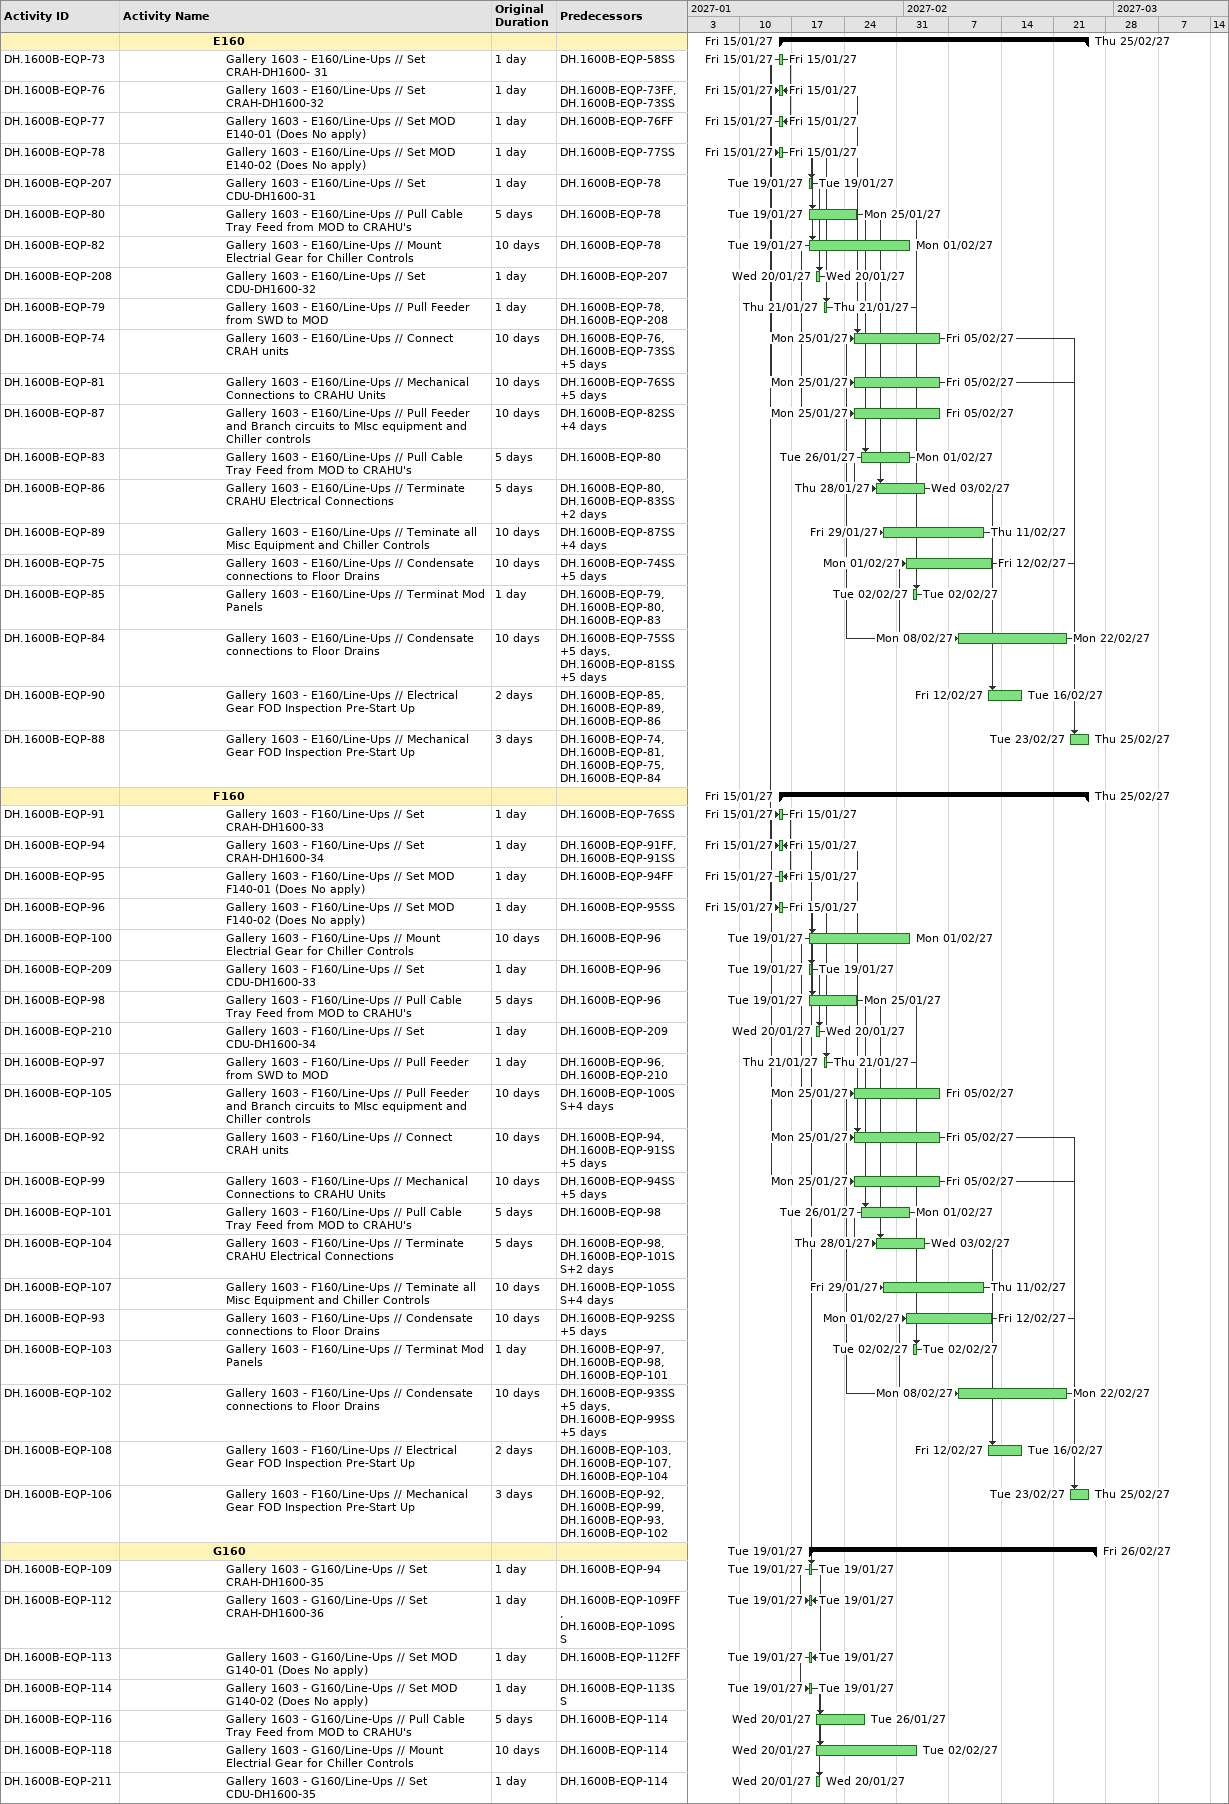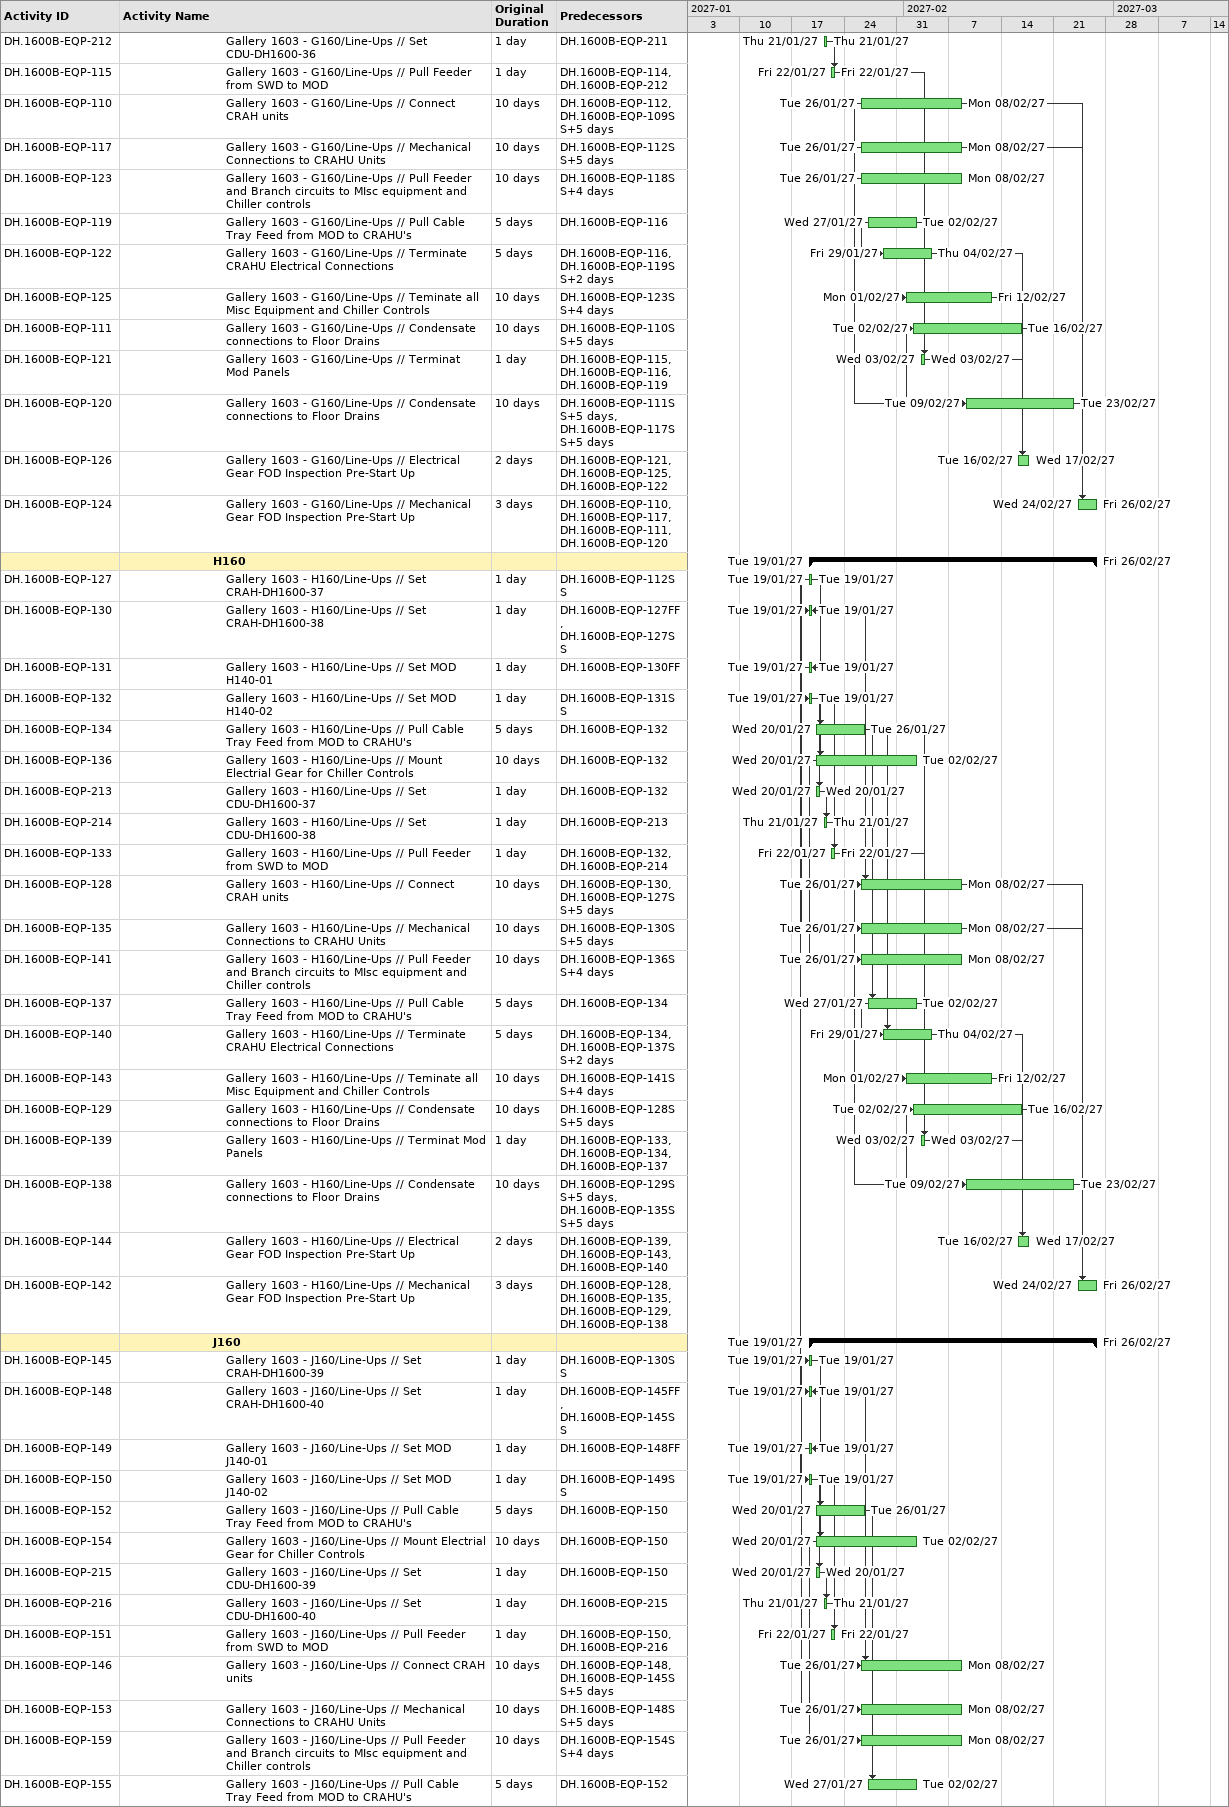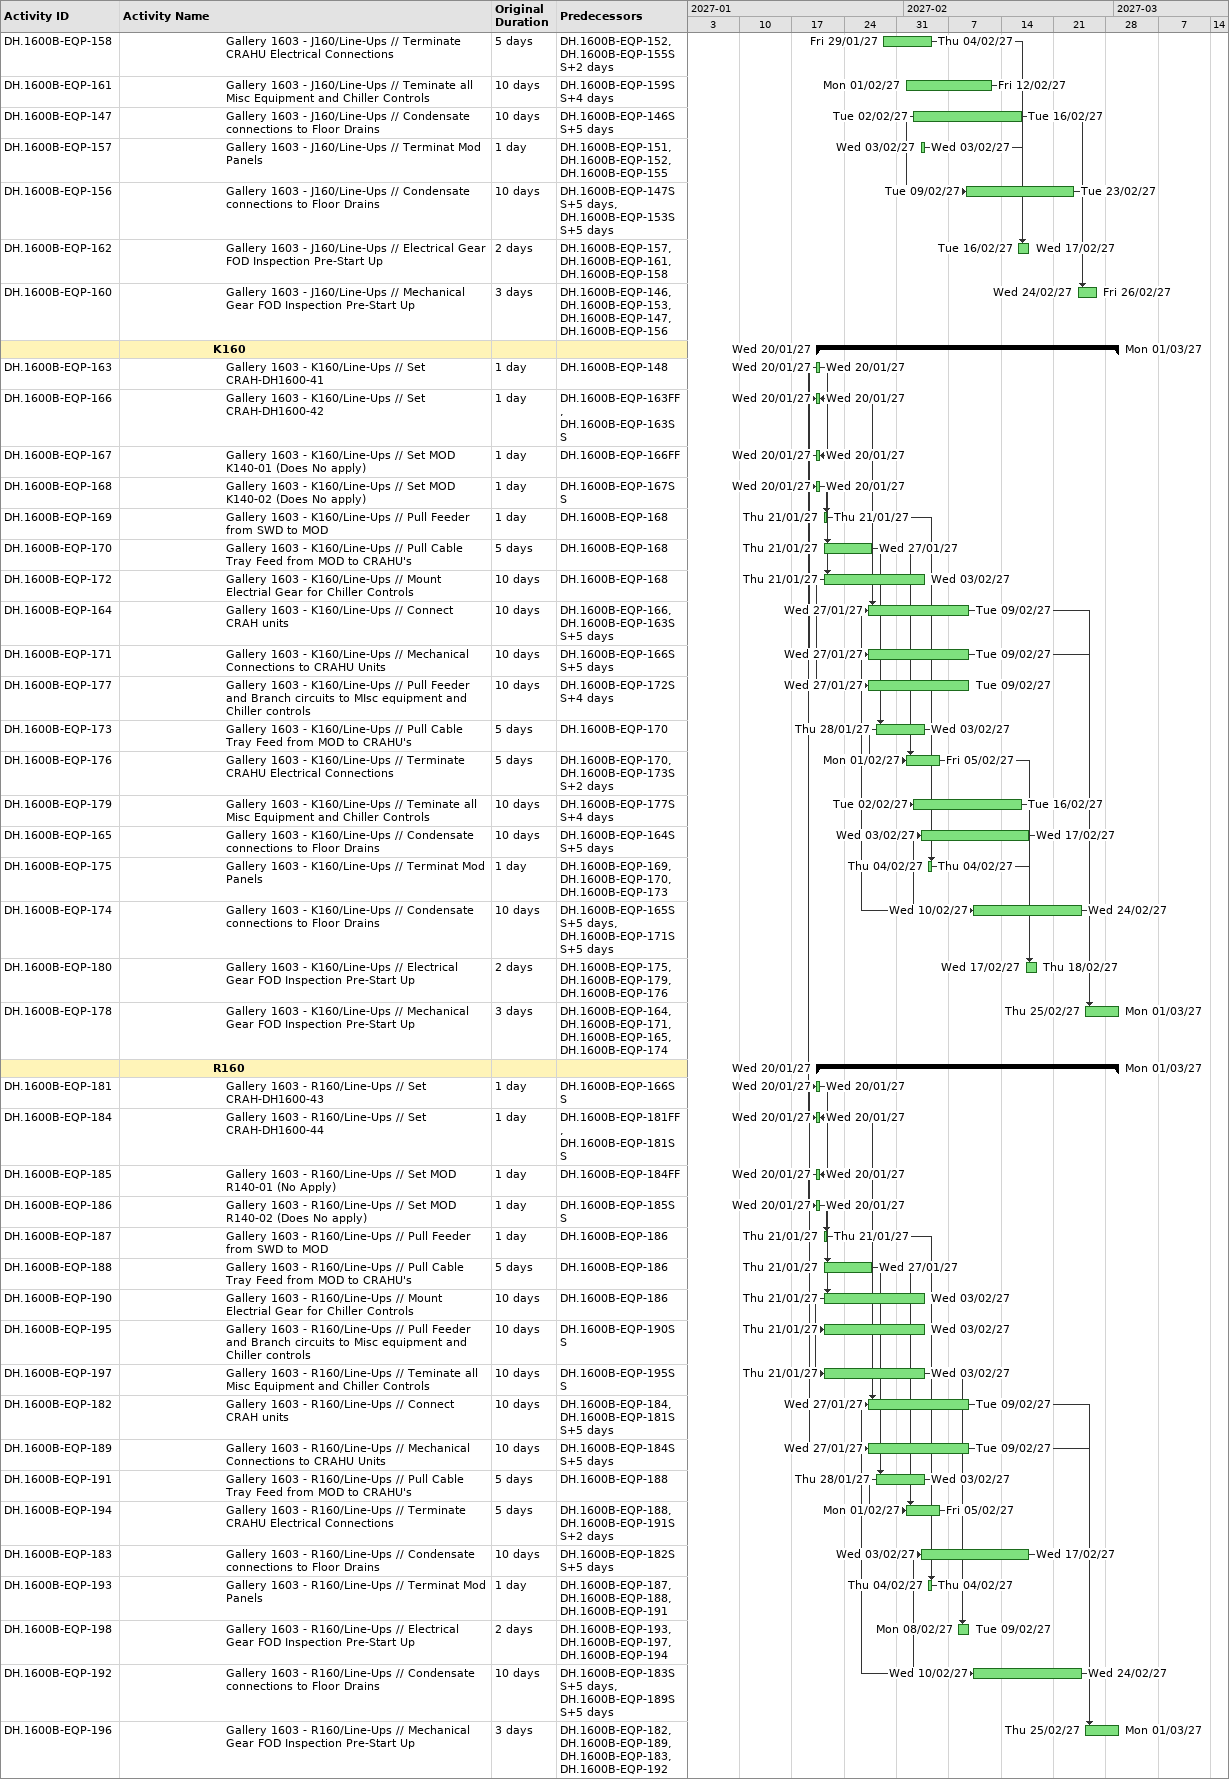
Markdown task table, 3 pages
| ID | Level | Task | Original duration | Start | Finish | Predecessors |
|---|---|---|---|---|---|---|
|  | 8 | **E160** |  | 2027-01-15 | 2027-02-25 |  |
| DH.1600B-EQP-73 | 9 | Gallery 1603 - E160/Line-Ups // Set CRAH-DH1600- 31 | 1d | 2027-01-15 | 2027-01-15 | DH.1600B-EQP-58SS |
| DH.1600B-EQP-76 | 9 | Gallery 1603 - E160/Line-Ups // Set CRAH-DH1600-32 | 1d | 2027-01-15 | 2027-01-15 | DH.1600B-EQP-73FF, DH.1600B-EQP-73SS |
| DH.1600B-EQP-77 | 9 | Gallery 1603 - E160/Line-Ups // Set MOD E140-01 (Does No apply) | 1d | 2027-01-15 | 2027-01-15 | DH.1600B-EQP-76FF |
| DH.1600B-EQP-78 | 9 | Gallery 1603 - E160/Line-Ups // Set MOD E140-02 (Does No apply) | 1d | 2027-01-15 | 2027-01-15 | DH.1600B-EQP-77SS |
| DH.1600B-EQP-207 | 9 | Gallery 1603 - E160/Line-Ups // Set CDU-DH1600-31 | 1d | 2027-01-19 | 2027-01-19 | DH.1600B-EQP-78 |
| DH.1600B-EQP-80 | 9 | Gallery 1603 - E160/Line-Ups // Pull Cable Tray Feed from MOD to CRAHU's | 5d | 2027-01-19 | 2027-01-25 | DH.1600B-EQP-78 |
| DH.1600B-EQP-82 | 9 | Gallery 1603 - E160/Line-Ups // Mount Electrial Gear for Chiller Controls | 10d | 2027-01-19 | 2027-02-01 | DH.1600B-EQP-78 |
| DH.1600B-EQP-208 | 9 | Gallery 1603 - E160/Line-Ups // Set CDU-DH1600-32 | 1d | 2027-01-20 | 2027-01-20 | DH.1600B-EQP-207 |
| DH.1600B-EQP-79 | 9 | Gallery 1603 - E160/Line-Ups // Pull Feeder from SWD to MOD | 1d | 2027-01-21 | 2027-01-21 | DH.1600B-EQP-78, DH.1600B-EQP-208 |
| DH.1600B-EQP-74 | 9 | Gallery 1603 - E160/Line-Ups // Connect CRAH units | 10d | 2027-01-25 | 2027-02-05 | DH.1600B-EQP-76, DH.1600B-EQP-73SS+5d |
| DH.1600B-EQP-81 | 9 | Gallery 1603 - E160/Line-Ups // Mechanical Connections to CRAHU Units | 10d | 2027-01-25 | 2027-02-05 | DH.1600B-EQP-76SS+5d |
| DH.1600B-EQP-87 | 9 | Gallery 1603 - E160/Line-Ups // Pull Feeder and Branch circuits to MIsc equipment and Chiller controls | 10d | 2027-01-25 | 2027-02-05 | DH.1600B-EQP-82SS+4d |
| DH.1600B-EQP-83 | 9 | Gallery 1603 - E160/Line-Ups // Pull Cable Tray Feed from MOD to CRAHU's | 5d | 2027-01-26 | 2027-02-01 | DH.1600B-EQP-80 |
| DH.1600B-EQP-86 | 9 | Gallery 1603 - E160/Line-Ups // Terminate CRAHU Electrical Connections | 5d | 2027-01-28 | 2027-02-03 | DH.1600B-EQP-80, DH.1600B-EQP-83SS+2d |
| DH.1600B-EQP-89 | 9 | Gallery 1603 - E160/Line-Ups // Teminate all Misc Equipment and Chiller Controls | 10d | 2027-01-29 | 2027-02-11 | DH.1600B-EQP-87SS+4d |
| DH.1600B-EQP-75 | 9 | Gallery 1603 - E160/Line-Ups // Condensate connections to Floor Drains | 10d | 2027-02-01 | 2027-02-12 | DH.1600B-EQP-74SS+5d |
| DH.1600B-EQP-85 | 9 | Gallery 1603 - E160/Line-Ups // Terminat Mod Panels | 1d | 2027-02-02 | 2027-02-02 | DH.1600B-EQP-79, DH.1600B-EQP-80, DH.1600B-EQP-83 |
| DH.1600B-EQP-84 | 9 | Gallery 1603 - E160/Line-Ups // Condensate connections to Floor Drains | 10d | 2027-02-08 | 2027-02-22 | DH.1600B-EQP-75SS+5d, DH.1600B-EQP-81SS+5d |
| DH.1600B-EQP-90 | 9 | Gallery 1603 - E160/Line-Ups // Electrical Gear FOD Inspection Pre-Start Up | 2d | 2027-02-12 | 2027-02-16 | DH.1600B-EQP-85, DH.1600B-EQP-89, DH.1600B-EQP-86 |
| DH.1600B-EQP-88 | 9 | Gallery 1603 - E160/Line-Ups // Mechanical Gear FOD Inspection Pre-Start Up | 3d | 2027-02-23 | 2027-02-25 | DH.1600B-EQP-74, DH.1600B-EQP-81, DH.1600B-EQP-75, DH.1600B-EQP-84 |
|  | 8 | **F160** |  | 2027-01-15 | 2027-02-25 |  |
| DH.1600B-EQP-91 | 9 | Gallery 1603 - F160/Line-Ups // Set CRAH-DH1600-33 | 1d | 2027-01-15 | 2027-01-15 | DH.1600B-EQP-76SS |
| DH.1600B-EQP-94 | 9 | Gallery 1603 - F160/Line-Ups // Set CRAH-DH1600-34 | 1d | 2027-01-15 | 2027-01-15 | DH.1600B-EQP-91FF, DH.1600B-EQP-91SS |
| DH.1600B-EQP-95 | 9 | Gallery 1603 - F160/Line-Ups // Set MOD F140-01 (Does No apply) | 1d | 2027-01-15 | 2027-01-15 | DH.1600B-EQP-94FF |
| DH.1600B-EQP-96 | 9 | Gallery 1603 - F160/Line-Ups // Set MOD F140-02 (Does No apply) | 1d | 2027-01-15 | 2027-01-15 | DH.1600B-EQP-95SS |
| DH.1600B-EQP-100 | 9 | Gallery 1603 - F160/Line-Ups // Mount Electrial Gear for Chiller Controls | 10d | 2027-01-19 | 2027-02-01 | DH.1600B-EQP-96 |
| DH.1600B-EQP-209 | 9 | Gallery 1603 - F160/Line-Ups // Set CDU-DH1600-33 | 1d | 2027-01-19 | 2027-01-19 | DH.1600B-EQP-96 |
| DH.1600B-EQP-98 | 9 | Gallery 1603 - F160/Line-Ups // Pull Cable Tray Feed from MOD to CRAHU's | 5d | 2027-01-19 | 2027-01-25 | DH.1600B-EQP-96 |
| DH.1600B-EQP-210 | 9 | Gallery 1603 - F160/Line-Ups // Set CDU-DH1600-34 | 1d | 2027-01-20 | 2027-01-20 | DH.1600B-EQP-209 |
| DH.1600B-EQP-97 | 9 | Gallery 1603 - F160/Line-Ups // Pull Feeder from SWD to MOD | 1d | 2027-01-21 | 2027-01-21 | DH.1600B-EQP-96, DH.1600B-EQP-210 |
| DH.1600B-EQP-105 | 9 | Gallery 1603 - F160/Line-Ups // Pull Feeder and Branch circuits to MIsc equipment and Chiller controls | 10d | 2027-01-25 | 2027-02-05 | DH.1600B-EQP-100SS+4d |
| DH.1600B-EQP-92 | 9 | Gallery 1603 - F160/Line-Ups // Connect CRAH units | 10d | 2027-01-25 | 2027-02-05 | DH.1600B-EQP-94, DH.1600B-EQP-91SS+5d |
| DH.1600B-EQP-99 | 9 | Gallery 1603 - F160/Line-Ups // Mechanical Connections to CRAHU Units | 10d | 2027-01-25 | 2027-02-05 | DH.1600B-EQP-94SS+5d |
| DH.1600B-EQP-101 | 9 | Gallery 1603 - F160/Line-Ups // Pull Cable Tray Feed from MOD to CRAHU's | 5d | 2027-01-26 | 2027-02-01 | DH.1600B-EQP-98 |
| DH.1600B-EQP-104 | 9 | Gallery 1603 - F160/Line-Ups // Terminate CRAHU Electrical Connections | 5d | 2027-01-28 | 2027-02-03 | DH.1600B-EQP-98, DH.1600B-EQP-101SS+2d |
| DH.1600B-EQP-107 | 9 | Gallery 1603 - F160/Line-Ups // Teminate all Misc Equipment and Chiller Controls | 10d | 2027-01-29 | 2027-02-11 | DH.1600B-EQP-105SS+4d |
| DH.1600B-EQP-93 | 9 | Gallery 1603 - F160/Line-Ups // Condensate connections to Floor Drains | 10d | 2027-02-01 | 2027-02-12 | DH.1600B-EQP-92SS+5d |
| DH.1600B-EQP-103 | 9 | Gallery 1603 - F160/Line-Ups // Terminat Mod Panels | 1d | 2027-02-02 | 2027-02-02 | DH.1600B-EQP-97, DH.1600B-EQP-98, DH.1600B-EQP-101 |
| DH.1600B-EQP-102 | 9 | Gallery 1603 - F160/Line-Ups // Condensate connections to Floor Drains | 10d | 2027-02-08 | 2027-02-22 | DH.1600B-EQP-93SS+5d, DH.1600B-EQP-99SS+5d |
| DH.1600B-EQP-108 | 9 | Gallery 1603 - F160/Line-Ups // Electrical Gear FOD Inspection Pre-Start Up | 2d | 2027-02-12 | 2027-02-16 | DH.1600B-EQP-103, DH.1600B-EQP-107, DH.1600B-EQP-104 |
| DH.1600B-EQP-106 | 9 | Gallery 1603 - F160/Line-Ups // Mechanical Gear FOD Inspection Pre-Start Up | 3d | 2027-02-23 | 2027-02-25 | DH.1600B-EQP-92, DH.1600B-EQP-99, DH.1600B-EQP-93, DH.1600B-EQP-102 |
|  | 8 | **G160** |  | 2027-01-19 | 2027-02-26 |  |
| DH.1600B-EQP-109 | 9 | Gallery 1603 - G160/Line-Ups // Set CRAH-DH1600-35 | 1d | 2027-01-19 | 2027-01-19 | DH.1600B-EQP-94 |
| DH.1600B-EQP-112 | 9 | Gallery 1603 - G160/Line-Ups // Set CRAH-DH1600-36 | 1d | 2027-01-19 | 2027-01-19 | DH.1600B-EQP-109FF, DH.1600B-EQP-109SS |
| DH.1600B-EQP-113 | 9 | Gallery 1603 - G160/Line-Ups // Set MOD G140-01 (Does No apply) | 1d | 2027-01-19 | 2027-01-19 | DH.1600B-EQP-112FF |
| DH.1600B-EQP-114 | 9 | Gallery 1603 - G160/Line-Ups // Set MOD G140-02 (Does No apply) | 1d | 2027-01-19 | 2027-01-19 | DH.1600B-EQP-113SS |
| DH.1600B-EQP-116 | 9 | Gallery 1603 - G160/Line-Ups // Pull Cable Tray Feed from MOD to CRAHU's | 5d | 2027-01-20 | 2027-01-26 | DH.1600B-EQP-114 |
| DH.1600B-EQP-118 | 9 | Gallery 1603 - G160/Line-Ups // Mount Electrial Gear for Chiller Controls | 10d | 2027-01-20 | 2027-02-02 | DH.1600B-EQP-114 |
| DH.1600B-EQP-211 | 9 | Gallery 1603 - G160/Line-Ups // Set CDU-DH1600-35 | 1d | 2027-01-20 | 2027-01-20 | DH.1600B-EQP-114 |
| DH.1600B-EQP-212 | 9 | Gallery 1603 - G160/Line-Ups // Set CDU-DH1600-36 | 1d | 2027-01-21 | 2027-01-21 | DH.1600B-EQP-211 |
| DH.1600B-EQP-115 | 9 | Gallery 1603 - G160/Line-Ups // Pull Feeder from SWD to MOD | 1d | 2027-01-22 | 2027-01-22 | DH.1600B-EQP-114, DH.1600B-EQP-212 |
| DH.1600B-EQP-110 | 9 | Gallery 1603 - G160/Line-Ups // Connect CRAH units | 10d | 2027-01-26 | 2027-02-08 | DH.1600B-EQP-112, DH.1600B-EQP-109SS+5d |
| DH.1600B-EQP-117 | 9 | Gallery 1603 - G160/Line-Ups // Mechanical Connections to CRAHU Units | 10d | 2027-01-26 | 2027-02-08 | DH.1600B-EQP-112SS+5d |
| DH.1600B-EQP-123 | 9 | Gallery 1603 - G160/Line-Ups // Pull Feeder and Branch circuits to MIsc equipment and Chiller controls | 10d | 2027-01-26 | 2027-02-08 | DH.1600B-EQP-118SS+4d |
| DH.1600B-EQP-119 | 9 | Gallery 1603 - G160/Line-Ups // Pull Cable Tray Feed from MOD to CRAHU's | 5d | 2027-01-27 | 2027-02-02 | DH.1600B-EQP-116 |
| DH.1600B-EQP-122 | 9 | Gallery 1603 - G160/Line-Ups // Terminate CRAHU Electrical Connections | 5d | 2027-01-29 | 2027-02-04 | DH.1600B-EQP-116, DH.1600B-EQP-119SS+2d |
| DH.1600B-EQP-125 | 9 | Gallery 1603 - G160/Line-Ups // Teminate all Misc Equipment and Chiller Controls | 10d | 2027-02-01 | 2027-02-12 | DH.1600B-EQP-123SS+4d |
| DH.1600B-EQP-111 | 9 | Gallery 1603 - G160/Line-Ups // Condensate connections to Floor Drains | 10d | 2027-02-02 | 2027-02-16 | DH.1600B-EQP-110SS+5d |
| DH.1600B-EQP-121 | 9 | Gallery 1603 - G160/Line-Ups // Terminat Mod Panels | 1d | 2027-02-03 | 2027-02-03 | DH.1600B-EQP-115, DH.1600B-EQP-116, DH.1600B-EQP-119 |
| DH.1600B-EQP-120 | 9 | Gallery 1603 - G160/Line-Ups // Condensate connections to Floor Drains | 10d | 2027-02-09 | 2027-02-23 | DH.1600B-EQP-111SS+5d, DH.1600B-EQP-117SS+5d |
| DH.1600B-EQP-126 | 9 | Gallery 1603 - G160/Line-Ups // Electrical Gear FOD Inspection Pre-Start Up | 2d | 2027-02-16 | 2027-02-17 | DH.1600B-EQP-121, DH.1600B-EQP-125, DH.1600B-EQP-122 |
| DH.1600B-EQP-124 | 9 | Gallery 1603 - G160/Line-Ups // Mechanical Gear FOD Inspection Pre-Start Up | 3d | 2027-02-24 | 2027-02-26 | DH.1600B-EQP-110, DH.1600B-EQP-117, DH.1600B-EQP-111, DH.1600B-EQP-120 |
|  | 8 | **H160** |  | 2027-01-19 | 2027-02-26 |  |
| DH.1600B-EQP-127 | 9 | Gallery 1603 - H160/Line-Ups // Set CRAH-DH1600-37 | 1d | 2027-01-19 | 2027-01-19 | DH.1600B-EQP-112SS |
| DH.1600B-EQP-130 | 9 | Gallery 1603 - H160/Line-Ups // Set CRAH-DH1600-38 | 1d | 2027-01-19 | 2027-01-19 | DH.1600B-EQP-127FF, DH.1600B-EQP-127SS |
| DH.1600B-EQP-131 | 9 | Gallery 1603 - H160/Line-Ups // Set MOD H140-01 | 1d | 2027-01-19 | 2027-01-19 | DH.1600B-EQP-130FF |
| DH.1600B-EQP-132 | 9 | Gallery 1603 - H160/Line-Ups // Set MOD H140-02 | 1d | 2027-01-19 | 2027-01-19 | DH.1600B-EQP-131SS |
| DH.1600B-EQP-134 | 9 | Gallery 1603 - H160/Line-Ups // Pull Cable Tray Feed from MOD to CRAHU's | 5d | 2027-01-20 | 2027-01-26 | DH.1600B-EQP-132 |
| DH.1600B-EQP-136 | 9 | Gallery 1603 - H160/Line-Ups // Mount Electrial Gear for Chiller Controls | 10d | 2027-01-20 | 2027-02-02 | DH.1600B-EQP-132 |
| DH.1600B-EQP-213 | 9 | Gallery 1603 - H160/Line-Ups // Set CDU-DH1600-37 | 1d | 2027-01-20 | 2027-01-20 | DH.1600B-EQP-132 |
| DH.1600B-EQP-214 | 9 | Gallery 1603 - H160/Line-Ups // Set CDU-DH1600-38 | 1d | 2027-01-21 | 2027-01-21 | DH.1600B-EQP-213 |
| DH.1600B-EQP-133 | 9 | Gallery 1603 - H160/Line-Ups // Pull Feeder from SWD to MOD | 1d | 2027-01-22 | 2027-01-22 | DH.1600B-EQP-132, DH.1600B-EQP-214 |
| DH.1600B-EQP-128 | 9 | Gallery 1603 - H160/Line-Ups // Connect CRAH units | 10d | 2027-01-26 | 2027-02-08 | DH.1600B-EQP-130, DH.1600B-EQP-127SS+5d |
| DH.1600B-EQP-135 | 9 | Gallery 1603 - H160/Line-Ups // Mechanical Connections to CRAHU Units | 10d | 2027-01-26 | 2027-02-08 | DH.1600B-EQP-130SS+5d |
| DH.1600B-EQP-141 | 9 | Gallery 1603 - H160/Line-Ups // Pull Feeder and Branch circuits to MIsc equipment and Chiller controls | 10d | 2027-01-26 | 2027-02-08 | DH.1600B-EQP-136SS+4d |
| DH.1600B-EQP-137 | 9 | Gallery 1603 - H160/Line-Ups // Pull Cable Tray Feed from MOD to CRAHU's | 5d | 2027-01-27 | 2027-02-02 | DH.1600B-EQP-134 |
| DH.1600B-EQP-140 | 9 | Gallery 1603 - H160/Line-Ups // Terminate CRAHU Electrical Connections | 5d | 2027-01-29 | 2027-02-04 | DH.1600B-EQP-134, DH.1600B-EQP-137SS+2d |
| DH.1600B-EQP-143 | 9 | Gallery 1603 - H160/Line-Ups // Teminate all Misc Equipment and Chiller Controls | 10d | 2027-02-01 | 2027-02-12 | DH.1600B-EQP-141SS+4d |
| DH.1600B-EQP-129 | 9 | Gallery 1603 - H160/Line-Ups // Condensate connections to Floor Drains | 10d | 2027-02-02 | 2027-02-16 | DH.1600B-EQP-128SS+5d |
| DH.1600B-EQP-139 | 9 | Gallery 1603 - H160/Line-Ups // Terminat Mod Panels | 1d | 2027-02-03 | 2027-02-03 | DH.1600B-EQP-133, DH.1600B-EQP-134, DH.1600B-EQP-137 |
| DH.1600B-EQP-138 | 9 | Gallery 1603 - H160/Line-Ups // Condensate connections to Floor Drains | 10d | 2027-02-09 | 2027-02-23 | DH.1600B-EQP-129SS+5d, DH.1600B-EQP-135SS+5d |
| DH.1600B-EQP-144 | 9 | Gallery 1603 - H160/Line-Ups // Electrical Gear FOD Inspection Pre-Start Up | 2d | 2027-02-16 | 2027-02-17 | DH.1600B-EQP-139, DH.1600B-EQP-143, DH.1600B-EQP-140 |
| DH.1600B-EQP-142 | 9 | Gallery 1603 - H160/Line-Ups // Mechanical Gear FOD Inspection Pre-Start Up | 3d | 2027-02-24 | 2027-02-26 | DH.1600B-EQP-128, DH.1600B-EQP-135, DH.1600B-EQP-129, DH.1600B-EQP-138 |
|  | 8 | **J160** |  | 2027-01-19 | 2027-02-26 |  |
| DH.1600B-EQP-145 | 9 | Gallery 1603 - J160/Line-Ups // Set CRAH-DH1600-39 | 1d | 2027-01-19 | 2027-01-19 | DH.1600B-EQP-130SS |
| DH.1600B-EQP-148 | 9 | Gallery 1603 - J160/Line-Ups // Set CRAH-DH1600-40 | 1d | 2027-01-19 | 2027-01-19 | DH.1600B-EQP-145FF, DH.1600B-EQP-145SS |
| DH.1600B-EQP-149 | 9 | Gallery 1603 - J160/Line-Ups // Set MOD J140-01 | 1d | 2027-01-19 | 2027-01-19 | DH.1600B-EQP-148FF |
| DH.1600B-EQP-150 | 9 | Gallery 1603 - J160/Line-Ups // Set MOD J140-02 | 1d | 2027-01-19 | 2027-01-19 | DH.1600B-EQP-149SS |
| DH.1600B-EQP-152 | 9 | Gallery 1603 - J160/Line-Ups // Pull Cable Tray Feed from MOD to CRAHU's | 5d | 2027-01-20 | 2027-01-26 | DH.1600B-EQP-150 |
| DH.1600B-EQP-154 | 9 | Gallery 1603 - J160/Line-Ups // Mount Electrial Gear for Chiller Controls | 10d | 2027-01-20 | 2027-02-02 | DH.1600B-EQP-150 |
| DH.1600B-EQP-215 | 9 | Gallery 1603 - J160/Line-Ups // Set CDU-DH1600-39 | 1d | 2027-01-20 | 2027-01-20 | DH.1600B-EQP-150 |
| DH.1600B-EQP-216 | 9 | Gallery 1603 - J160/Line-Ups // Set CDU-DH1600-40 | 1d | 2027-01-21 | 2027-01-21 | DH.1600B-EQP-215 |
| DH.1600B-EQP-151 | 9 | Gallery 1603 - J160/Line-Ups // Pull Feeder from SWD to MOD | 1d | 2027-01-22 | 2027-01-22 | DH.1600B-EQP-150, DH.1600B-EQP-216 |
| DH.1600B-EQP-146 | 9 | Gallery 1603 - J160/Line-Ups // Connect CRAH units | 10d | 2027-01-26 | 2027-02-08 | DH.1600B-EQP-148, DH.1600B-EQP-145SS+5d |
| DH.1600B-EQP-153 | 9 | Gallery 1603 - J160/Line-Ups // Mechanical Connections to CRAHU Units | 10d | 2027-01-26 | 2027-02-08 | DH.1600B-EQP-148SS+5d |
| DH.1600B-EQP-159 | 9 | Gallery 1603 - J160/Line-Ups // Pull Feeder and Branch circuits to MIsc equipment and Chiller controls | 10d | 2027-01-26 | 2027-02-08 | DH.1600B-EQP-154SS+4d |
| DH.1600B-EQP-155 | 9 | Gallery 1603 - J160/Line-Ups // Pull Cable Tray Feed from MOD to CRAHU's | 5d | 2027-01-27 | 2027-02-02 | DH.1600B-EQP-152 |
| DH.1600B-EQP-158 | 9 | Gallery 1603 - J160/Line-Ups // Terminate CRAHU Electrical Connections | 5d | 2027-01-29 | 2027-02-04 | DH.1600B-EQP-152, DH.1600B-EQP-155SS+2d |
| DH.1600B-EQP-161 | 9 | Gallery 1603 - J160/Line-Ups // Teminate all Misc Equipment and Chiller Controls | 10d | 2027-02-01 | 2027-02-12 | DH.1600B-EQP-159SS+4d |
| DH.1600B-EQP-147 | 9 | Gallery 1603 - J160/Line-Ups // Condensate connections to Floor Drains | 10d | 2027-02-02 | 2027-02-16 | DH.1600B-EQP-146SS+5d |
| DH.1600B-EQP-157 | 9 | Gallery 1603 - J160/Line-Ups // Terminat Mod Panels | 1d | 2027-02-03 | 2027-02-03 | DH.1600B-EQP-151, DH.1600B-EQP-152, DH.1600B-EQP-155 |
| DH.1600B-EQP-156 | 9 | Gallery 1603 - J160/Line-Ups // Condensate connections to Floor Drains | 10d | 2027-02-09 | 2027-02-23 | DH.1600B-EQP-147SS+5d, DH.1600B-EQP-153SS+5d |
| DH.1600B-EQP-162 | 9 | Gallery 1603 - J160/Line-Ups // Electrical Gear FOD Inspection Pre-Start Up | 2d | 2027-02-16 | 2027-02-17 | DH.1600B-EQP-157, DH.1600B-EQP-161, DH.1600B-EQP-158 |
| DH.1600B-EQP-160 | 9 | Gallery 1603 - J160/Line-Ups // Mechanical Gear FOD Inspection Pre-Start Up | 3d | 2027-02-24 | 2027-02-26 | DH.1600B-EQP-146, DH.1600B-EQP-153, DH.1600B-EQP-147, DH.1600B-EQP-156 |
|  | 8 | **K160** |  | 2027-01-20 | 2027-03-01 |  |
| DH.1600B-EQP-163 | 9 | Gallery 1603 - K160/Line-Ups // Set CRAH-DH1600-41 | 1d | 2027-01-20 | 2027-01-20 | DH.1600B-EQP-148 |
| DH.1600B-EQP-166 | 9 | Gallery 1603 - K160/Line-Ups // Set CRAH-DH1600-42 | 1d | 2027-01-20 | 2027-01-20 | DH.1600B-EQP-163FF, DH.1600B-EQP-163SS |
| DH.1600B-EQP-167 | 9 | Gallery 1603 - K160/Line-Ups // Set MOD K140-01 (Does No apply) | 1d | 2027-01-20 | 2027-01-20 | DH.1600B-EQP-166FF |
| DH.1600B-EQP-168 | 9 | Gallery 1603 - K160/Line-Ups // Set MOD K140-02 (Does No apply) | 1d | 2027-01-20 | 2027-01-20 | DH.1600B-EQP-167SS |
| DH.1600B-EQP-169 | 9 | Gallery 1603 - K160/Line-Ups // Pull Feeder from SWD to MOD | 1d | 2027-01-21 | 2027-01-21 | DH.1600B-EQP-168 |
| DH.1600B-EQP-170 | 9 | Gallery 1603 - K160/Line-Ups // Pull Cable Tray Feed from MOD to CRAHU's | 5d | 2027-01-21 | 2027-01-27 | DH.1600B-EQP-168 |
| DH.1600B-EQP-172 | 9 | Gallery 1603 - K160/Line-Ups // Mount Electrial Gear for Chiller Controls | 10d | 2027-01-21 | 2027-02-03 | DH.1600B-EQP-168 |
| DH.1600B-EQP-164 | 9 | Gallery 1603 - K160/Line-Ups // Connect CRAH units | 10d | 2027-01-27 | 2027-02-09 | DH.1600B-EQP-166, DH.1600B-EQP-163SS+5d |
| DH.1600B-EQP-171 | 9 | Gallery 1603 - K160/Line-Ups // Mechanical Connections to CRAHU Units | 10d | 2027-01-27 | 2027-02-09 | DH.1600B-EQP-166SS+5d |
| DH.1600B-EQP-177 | 9 | Gallery 1603 - K160/Line-Ups // Pull Feeder and Branch circuits to MIsc equipment and Chiller controls | 10d | 2027-01-27 | 2027-02-09 | DH.1600B-EQP-172SS+4d |
| DH.1600B-EQP-173 | 9 | Gallery 1603 - K160/Line-Ups // Pull Cable Tray Feed from MOD to CRAHU's | 5d | 2027-01-28 | 2027-02-03 | DH.1600B-EQP-170 |
| DH.1600B-EQP-176 | 9 | Gallery 1603 - K160/Line-Ups // Terminate CRAHU Electrical Connections | 5d | 2027-02-01 | 2027-02-05 | DH.1600B-EQP-170, DH.1600B-EQP-173SS+2d |
| DH.1600B-EQP-179 | 9 | Gallery 1603 - K160/Line-Ups // Teminate all Misc Equipment and Chiller Controls | 10d | 2027-02-02 | 2027-02-16 | DH.1600B-EQP-177SS+4d |
| DH.1600B-EQP-165 | 9 | Gallery 1603 - K160/Line-Ups // Condensate connections to Floor Drains | 10d | 2027-02-03 | 2027-02-17 | DH.1600B-EQP-164SS+5d |
| DH.1600B-EQP-175 | 9 | Gallery 1603 - K160/Line-Ups // Terminat Mod Panels | 1d | 2027-02-04 | 2027-02-04 | DH.1600B-EQP-169, DH.1600B-EQP-170, DH.1600B-EQP-173 |
| DH.1600B-EQP-174 | 9 | Gallery 1603 - K160/Line-Ups // Condensate connections to Floor Drains | 10d | 2027-02-10 | 2027-02-24 | DH.1600B-EQP-165SS+5d, DH.1600B-EQP-171SS+5d |
| DH.1600B-EQP-180 | 9 | Gallery 1603 - K160/Line-Ups // Electrical Gear FOD Inspection Pre-Start Up | 2d | 2027-02-17 | 2027-02-18 | DH.1600B-EQP-175, DH.1600B-EQP-179, DH.1600B-EQP-176 |
| DH.1600B-EQP-178 | 9 | Gallery 1603 - K160/Line-Ups // Mechanical Gear FOD Inspection Pre-Start Up | 3d | 2027-02-25 | 2027-03-01 | DH.1600B-EQP-164, DH.1600B-EQP-171, DH.1600B-EQP-165, DH.1600B-EQP-174 |
|  | 8 | **R160** |  | 2027-01-20 | 2027-03-01 |  |
| DH.1600B-EQP-181 | 9 | Gallery 1603 - R160/Line-Ups // Set CRAH-DH1600-43 | 1d | 2027-01-20 | 2027-01-20 | DH.1600B-EQP-166SS |
| DH.1600B-EQP-184 | 9 | Gallery 1603 - R160/Line-Ups // Set CRAH-DH1600-44 | 1d | 2027-01-20 | 2027-01-20 | DH.1600B-EQP-181FF, DH.1600B-EQP-181SS |
| DH.1600B-EQP-185 | 9 | Gallery 1603 - R160/Line-Ups // Set MOD R140-01 (No Apply) | 1d | 2027-01-20 | 2027-01-20 | DH.1600B-EQP-184FF |
| DH.1600B-EQP-186 | 9 | Gallery 1603 - R160/Line-Ups // Set MOD R140-02 (Does No apply) | 1d | 2027-01-20 | 2027-01-20 | DH.1600B-EQP-185SS |
| DH.1600B-EQP-187 | 9 | Gallery 1603 - R160/Line-Ups // Pull Feeder from SWD to MOD | 1d | 2027-01-21 | 2027-01-21 | DH.1600B-EQP-186 |
| DH.1600B-EQP-188 | 9 | Gallery 1603 - R160/Line-Ups // Pull Cable Tray Feed from MOD to CRAHU's | 5d | 2027-01-21 | 2027-01-27 | DH.1600B-EQP-186 |
| DH.1600B-EQP-190 | 9 | Gallery 1603 - R160/Line-Ups // Mount Electrial Gear for Chiller Controls | 10d | 2027-01-21 | 2027-02-03 | DH.1600B-EQP-186 |
| DH.1600B-EQP-195 | 9 | Gallery 1603 - R160/Line-Ups // Pull Feeder and Branch circuits to Misc equipment and Chiller controls | 10d | 2027-01-21 | 2027-02-03 | DH.1600B-EQP-190SS |
| DH.1600B-EQP-197 | 9 | Gallery 1603 - R160/Line-Ups // Teminate all Misc Equipment and Chiller Controls | 10d | 2027-01-21 | 2027-02-03 | DH.1600B-EQP-195SS |
| DH.1600B-EQP-182 | 9 | Gallery 1603 - R160/Line-Ups // Connect CRAH units | 10d | 2027-01-27 | 2027-02-09 | DH.1600B-EQP-184, DH.1600B-EQP-181SS+5d |
| DH.1600B-EQP-189 | 9 | Gallery 1603 - R160/Line-Ups // Mechanical Connections to CRAHU Units | 10d | 2027-01-27 | 2027-02-09 | DH.1600B-EQP-184SS+5d |
| DH.1600B-EQP-191 | 9 | Gallery 1603 - R160/Line-Ups // Pull Cable Tray Feed from MOD to CRAHU's | 5d | 2027-01-28 | 2027-02-03 | DH.1600B-EQP-188 |
| DH.1600B-EQP-194 | 9 | Gallery 1603 - R160/Line-Ups // Terminate CRAHU Electrical Connections | 5d | 2027-02-01 | 2027-02-05 | DH.1600B-EQP-188, DH.1600B-EQP-191SS+2d |
| DH.1600B-EQP-183 | 9 | Gallery 1603 - R160/Line-Ups // Condensate connections to Floor Drains | 10d | 2027-02-03 | 2027-02-17 | DH.1600B-EQP-182SS+5d |
| DH.1600B-EQP-193 | 9 | Gallery 1603 - R160/Line-Ups // Terminat Mod Panels | 1d | 2027-02-04 | 2027-02-04 | DH.1600B-EQP-187, DH.1600B-EQP-188, DH.1600B-EQP-191 |
| DH.1600B-EQP-198 | 9 | Gallery 1603 - R160/Line-Ups // Electrical Gear FOD Inspection Pre-Start Up | 2d | 2027-02-08 | 2027-02-09 | DH.1600B-EQP-193, DH.1600B-EQP-197, DH.1600B-EQP-194 |
| DH.1600B-EQP-192 | 9 | Gallery 1603 - R160/Line-Ups // Condensate connections to Floor Drains | 10d | 2027-02-10 | 2027-02-24 | DH.1600B-EQP-183SS+5d, DH.1600B-EQP-189SS+5d |
| DH.1600B-EQP-196 | 9 | Gallery 1603 - R160/Line-Ups // Mechanical Gear FOD Inspection Pre-Start Up | 3d | 2027-02-25 | 2027-03-01 | DH.1600B-EQP-182, DH.1600B-EQP-189, DH.1600B-EQP-183, DH.1600B-EQP-192 |
